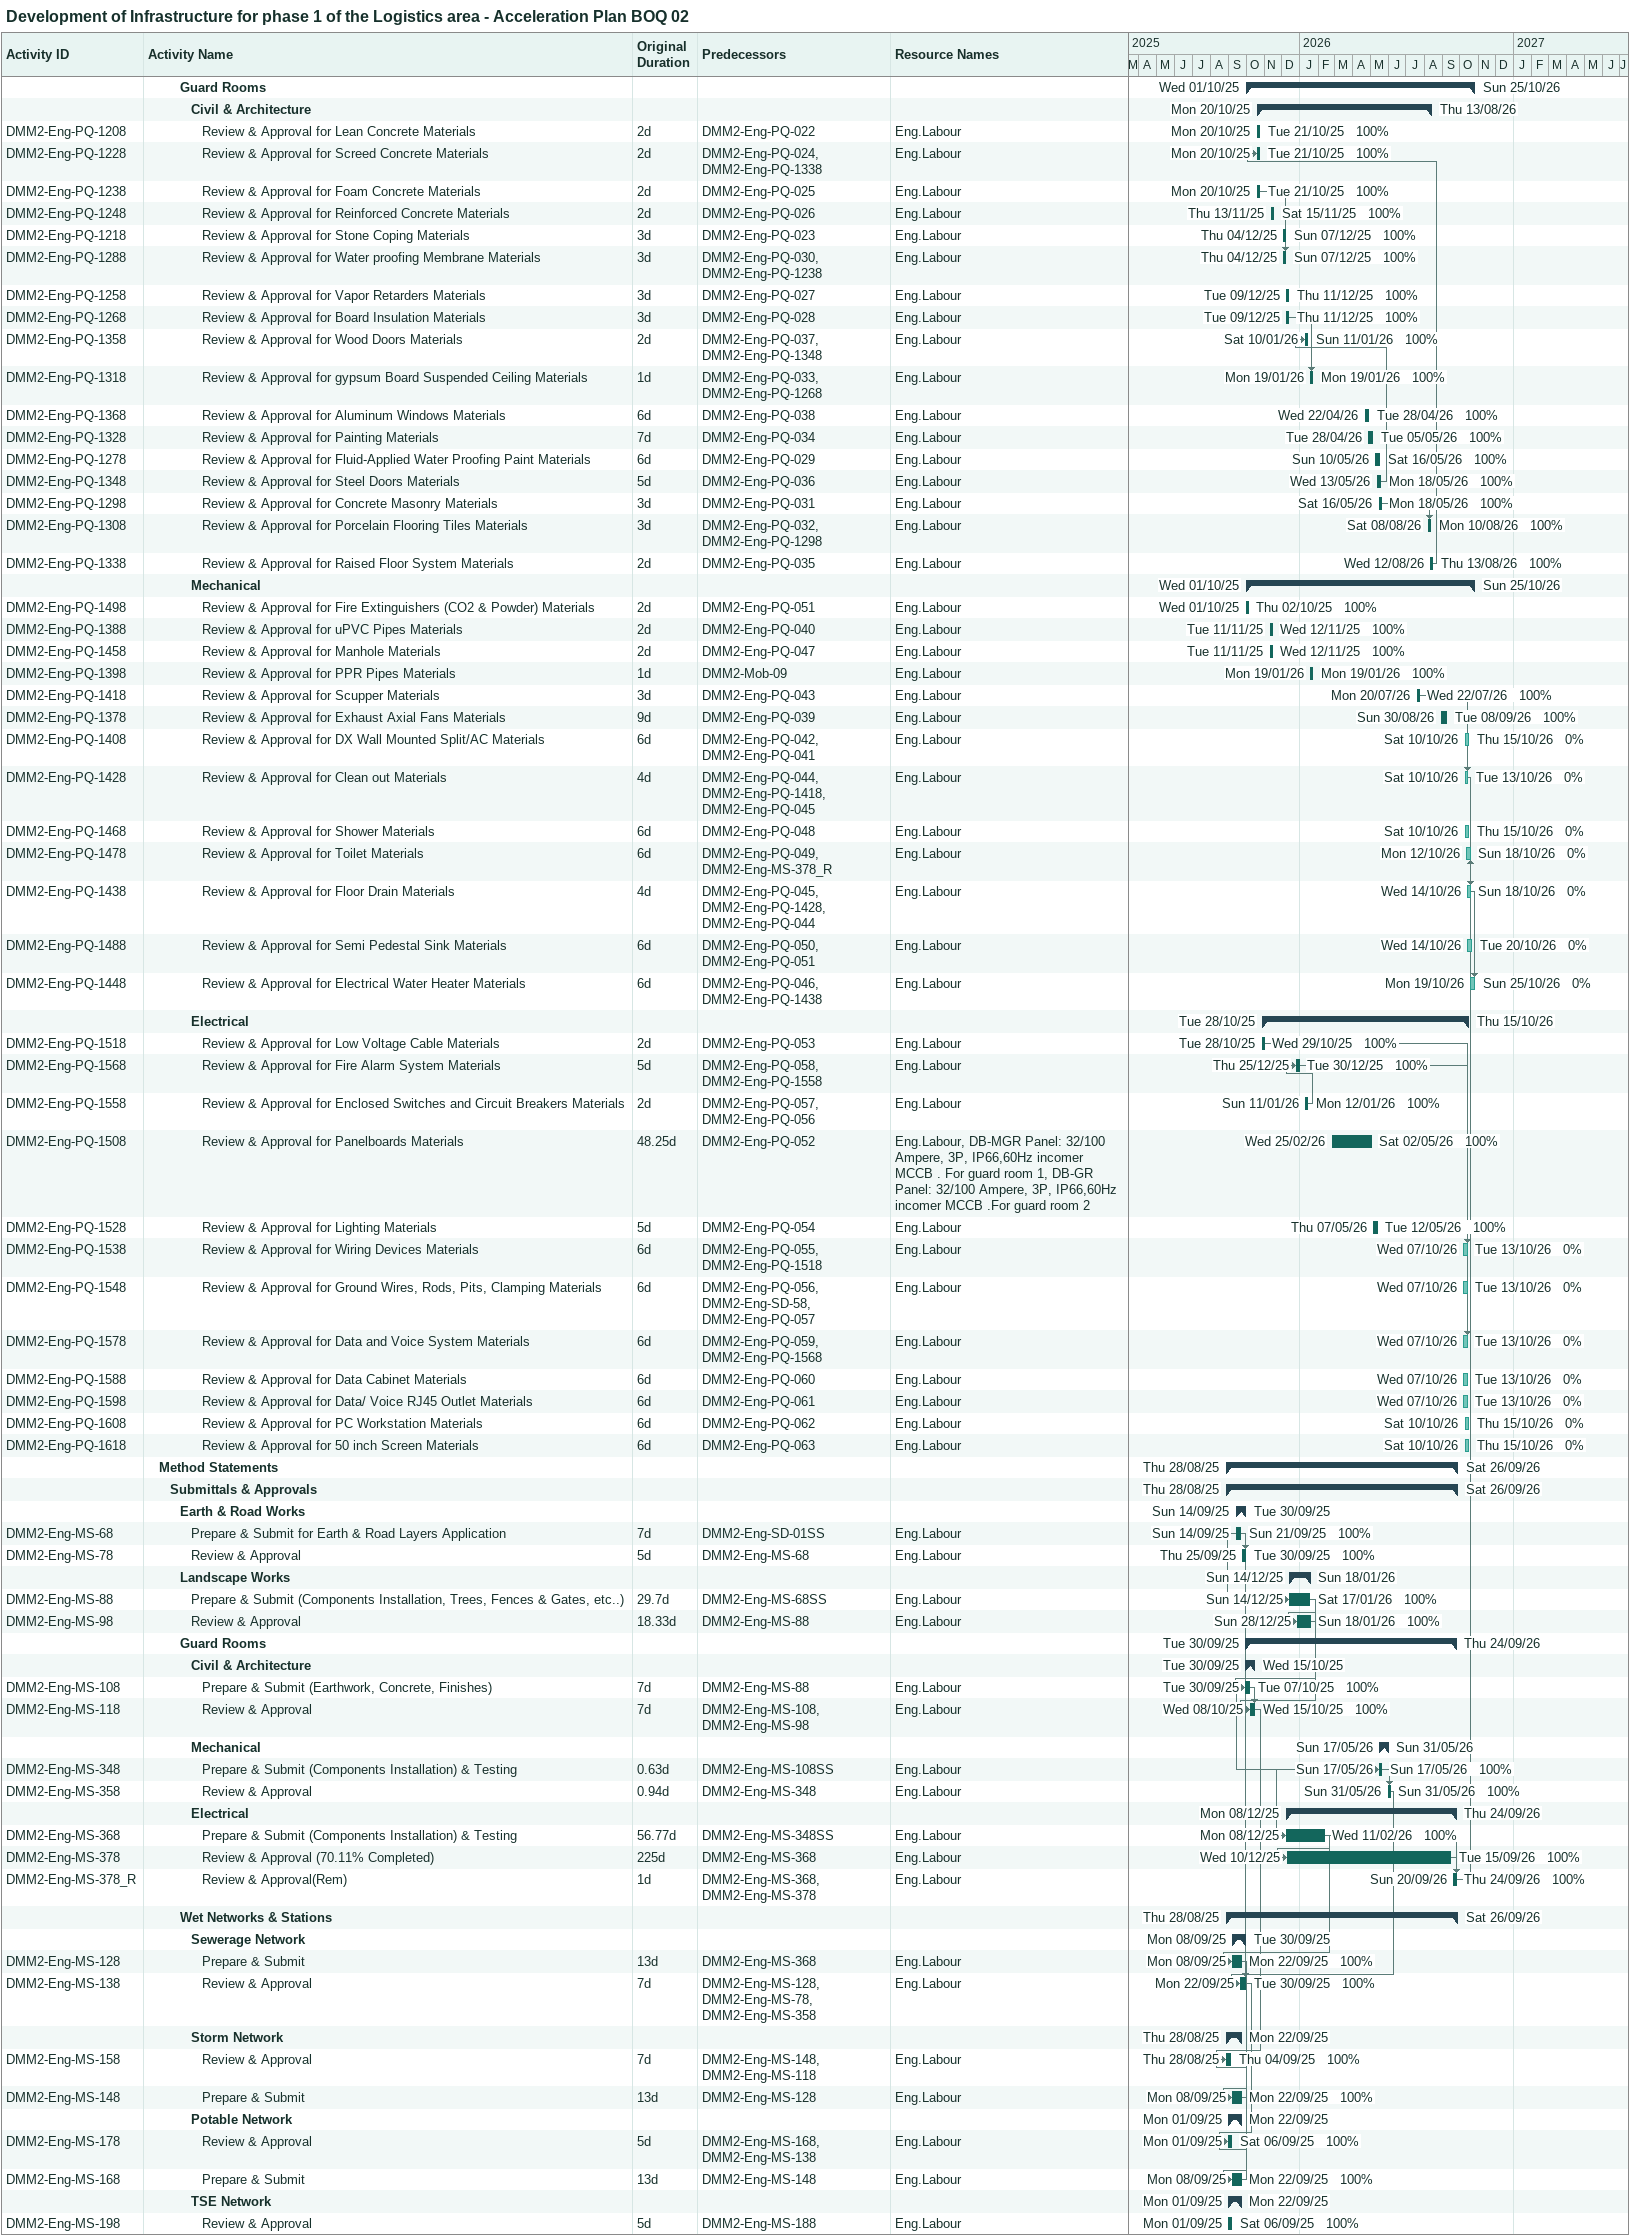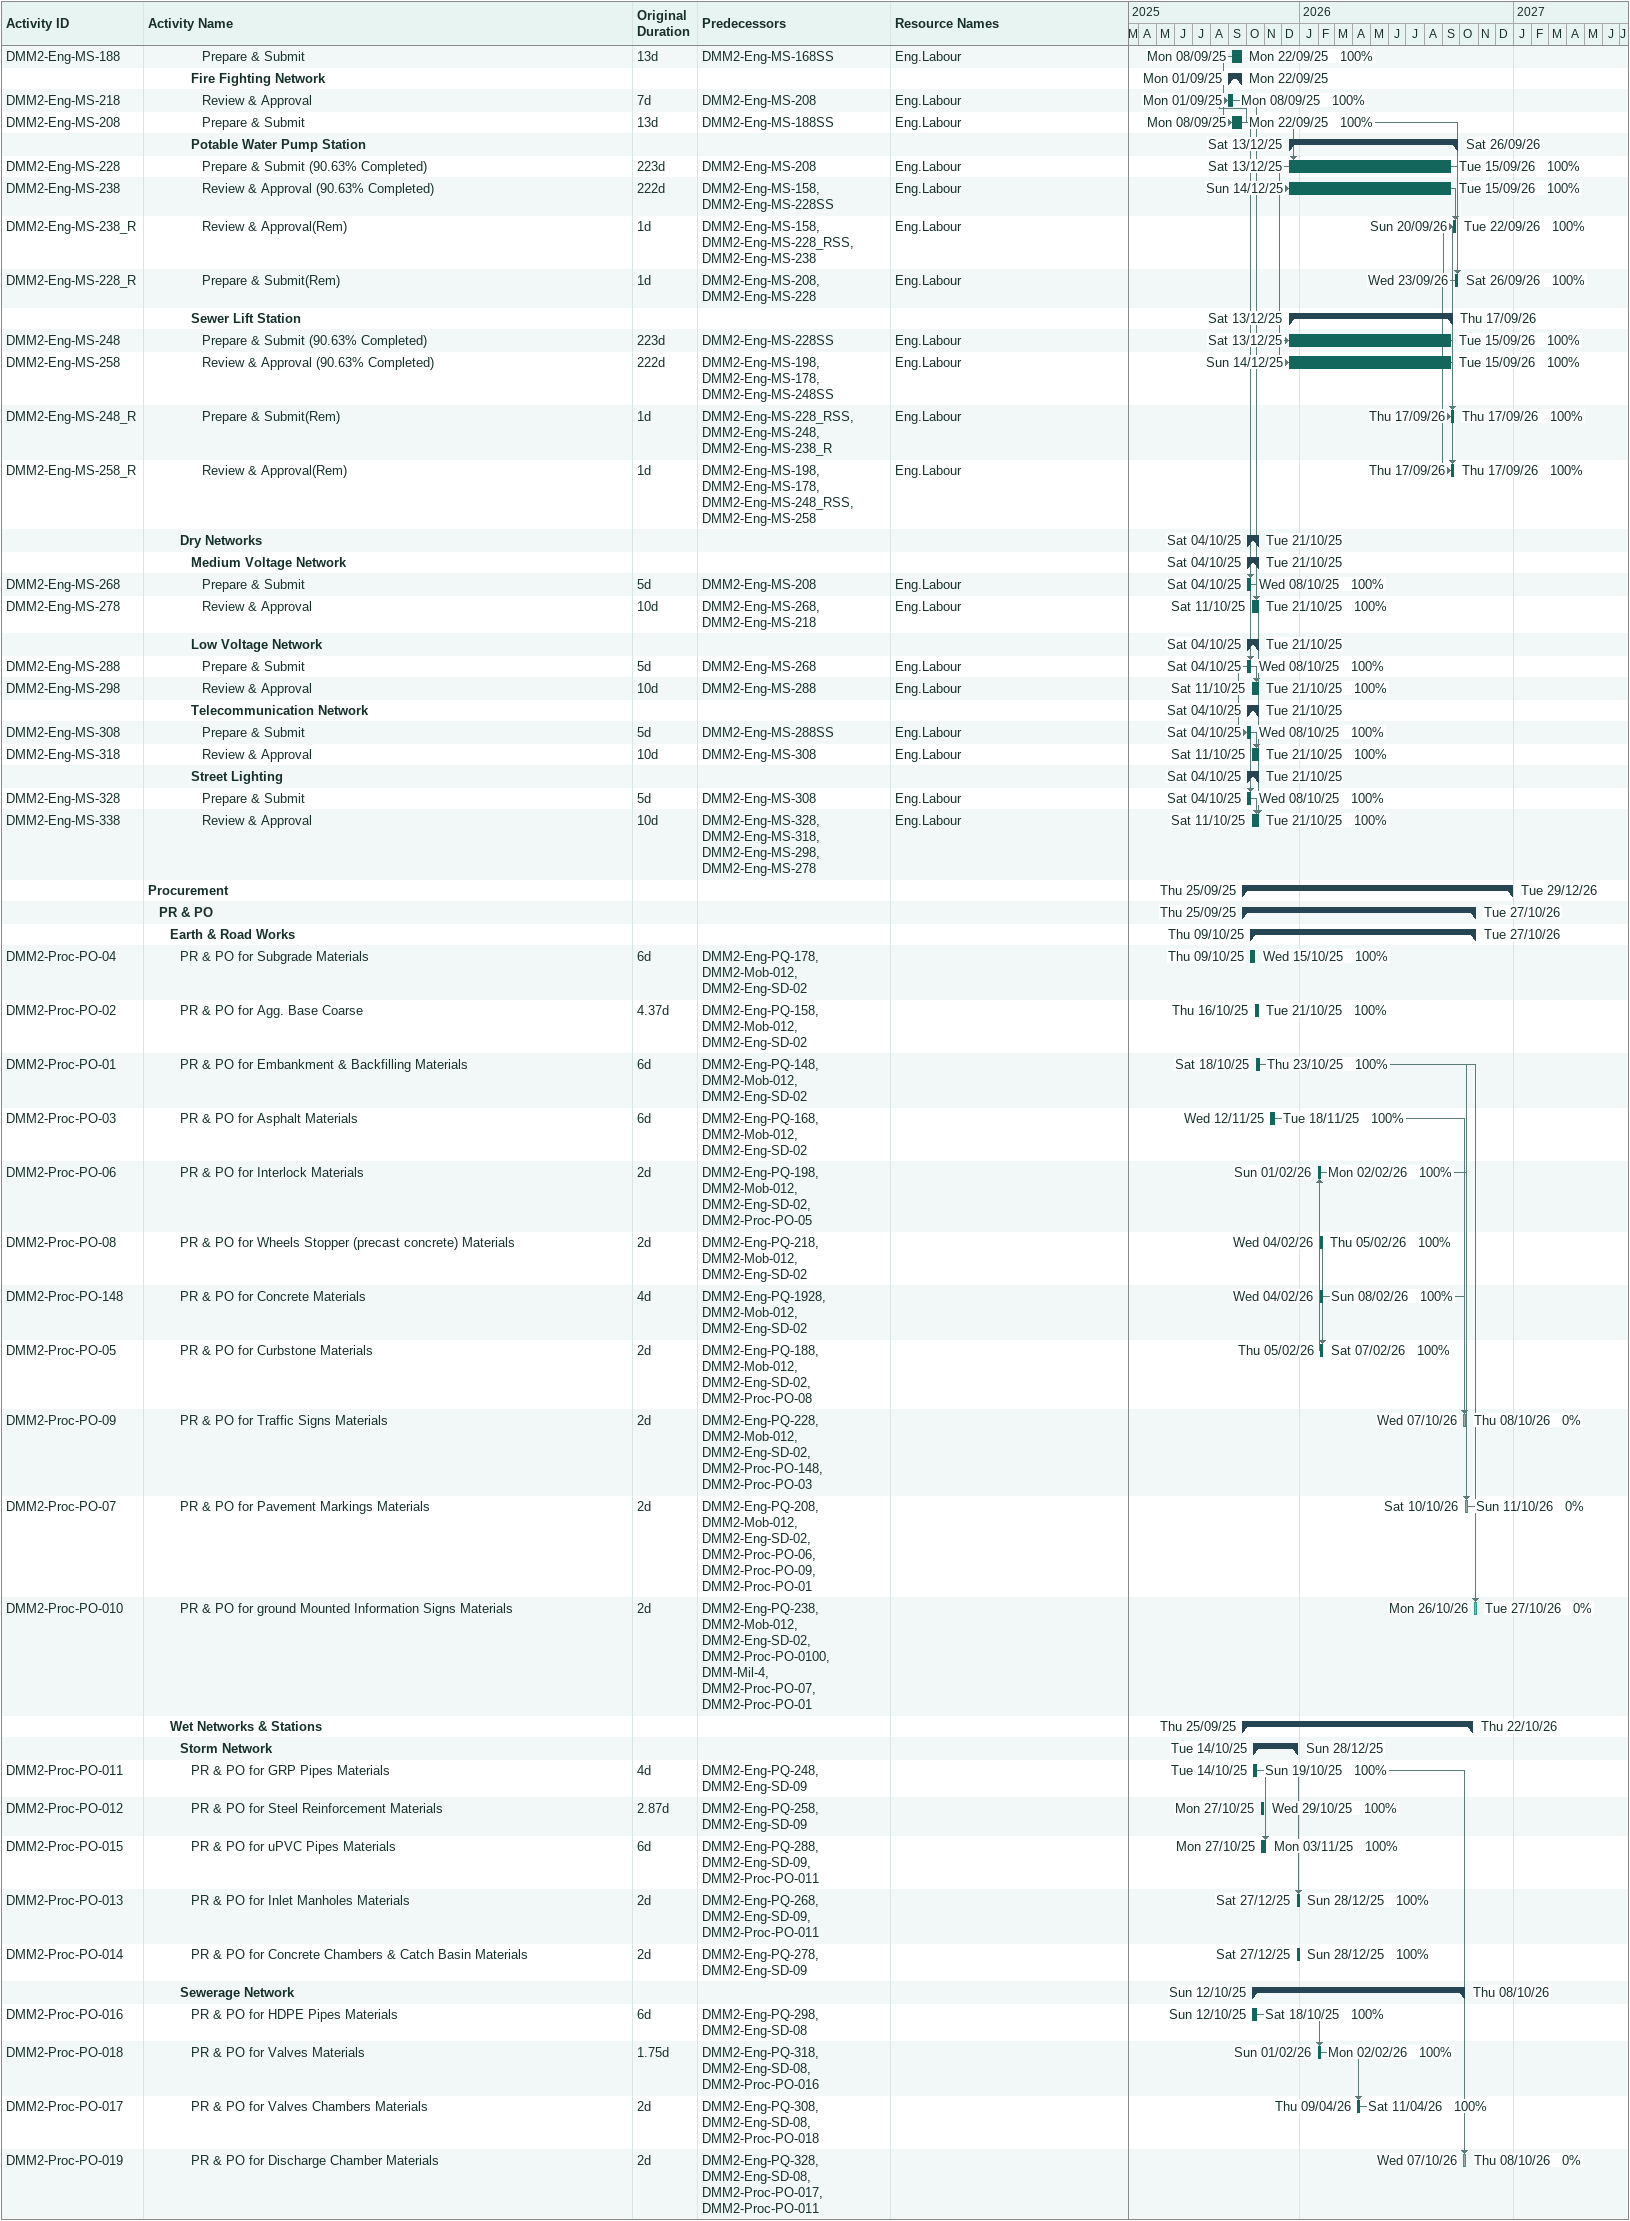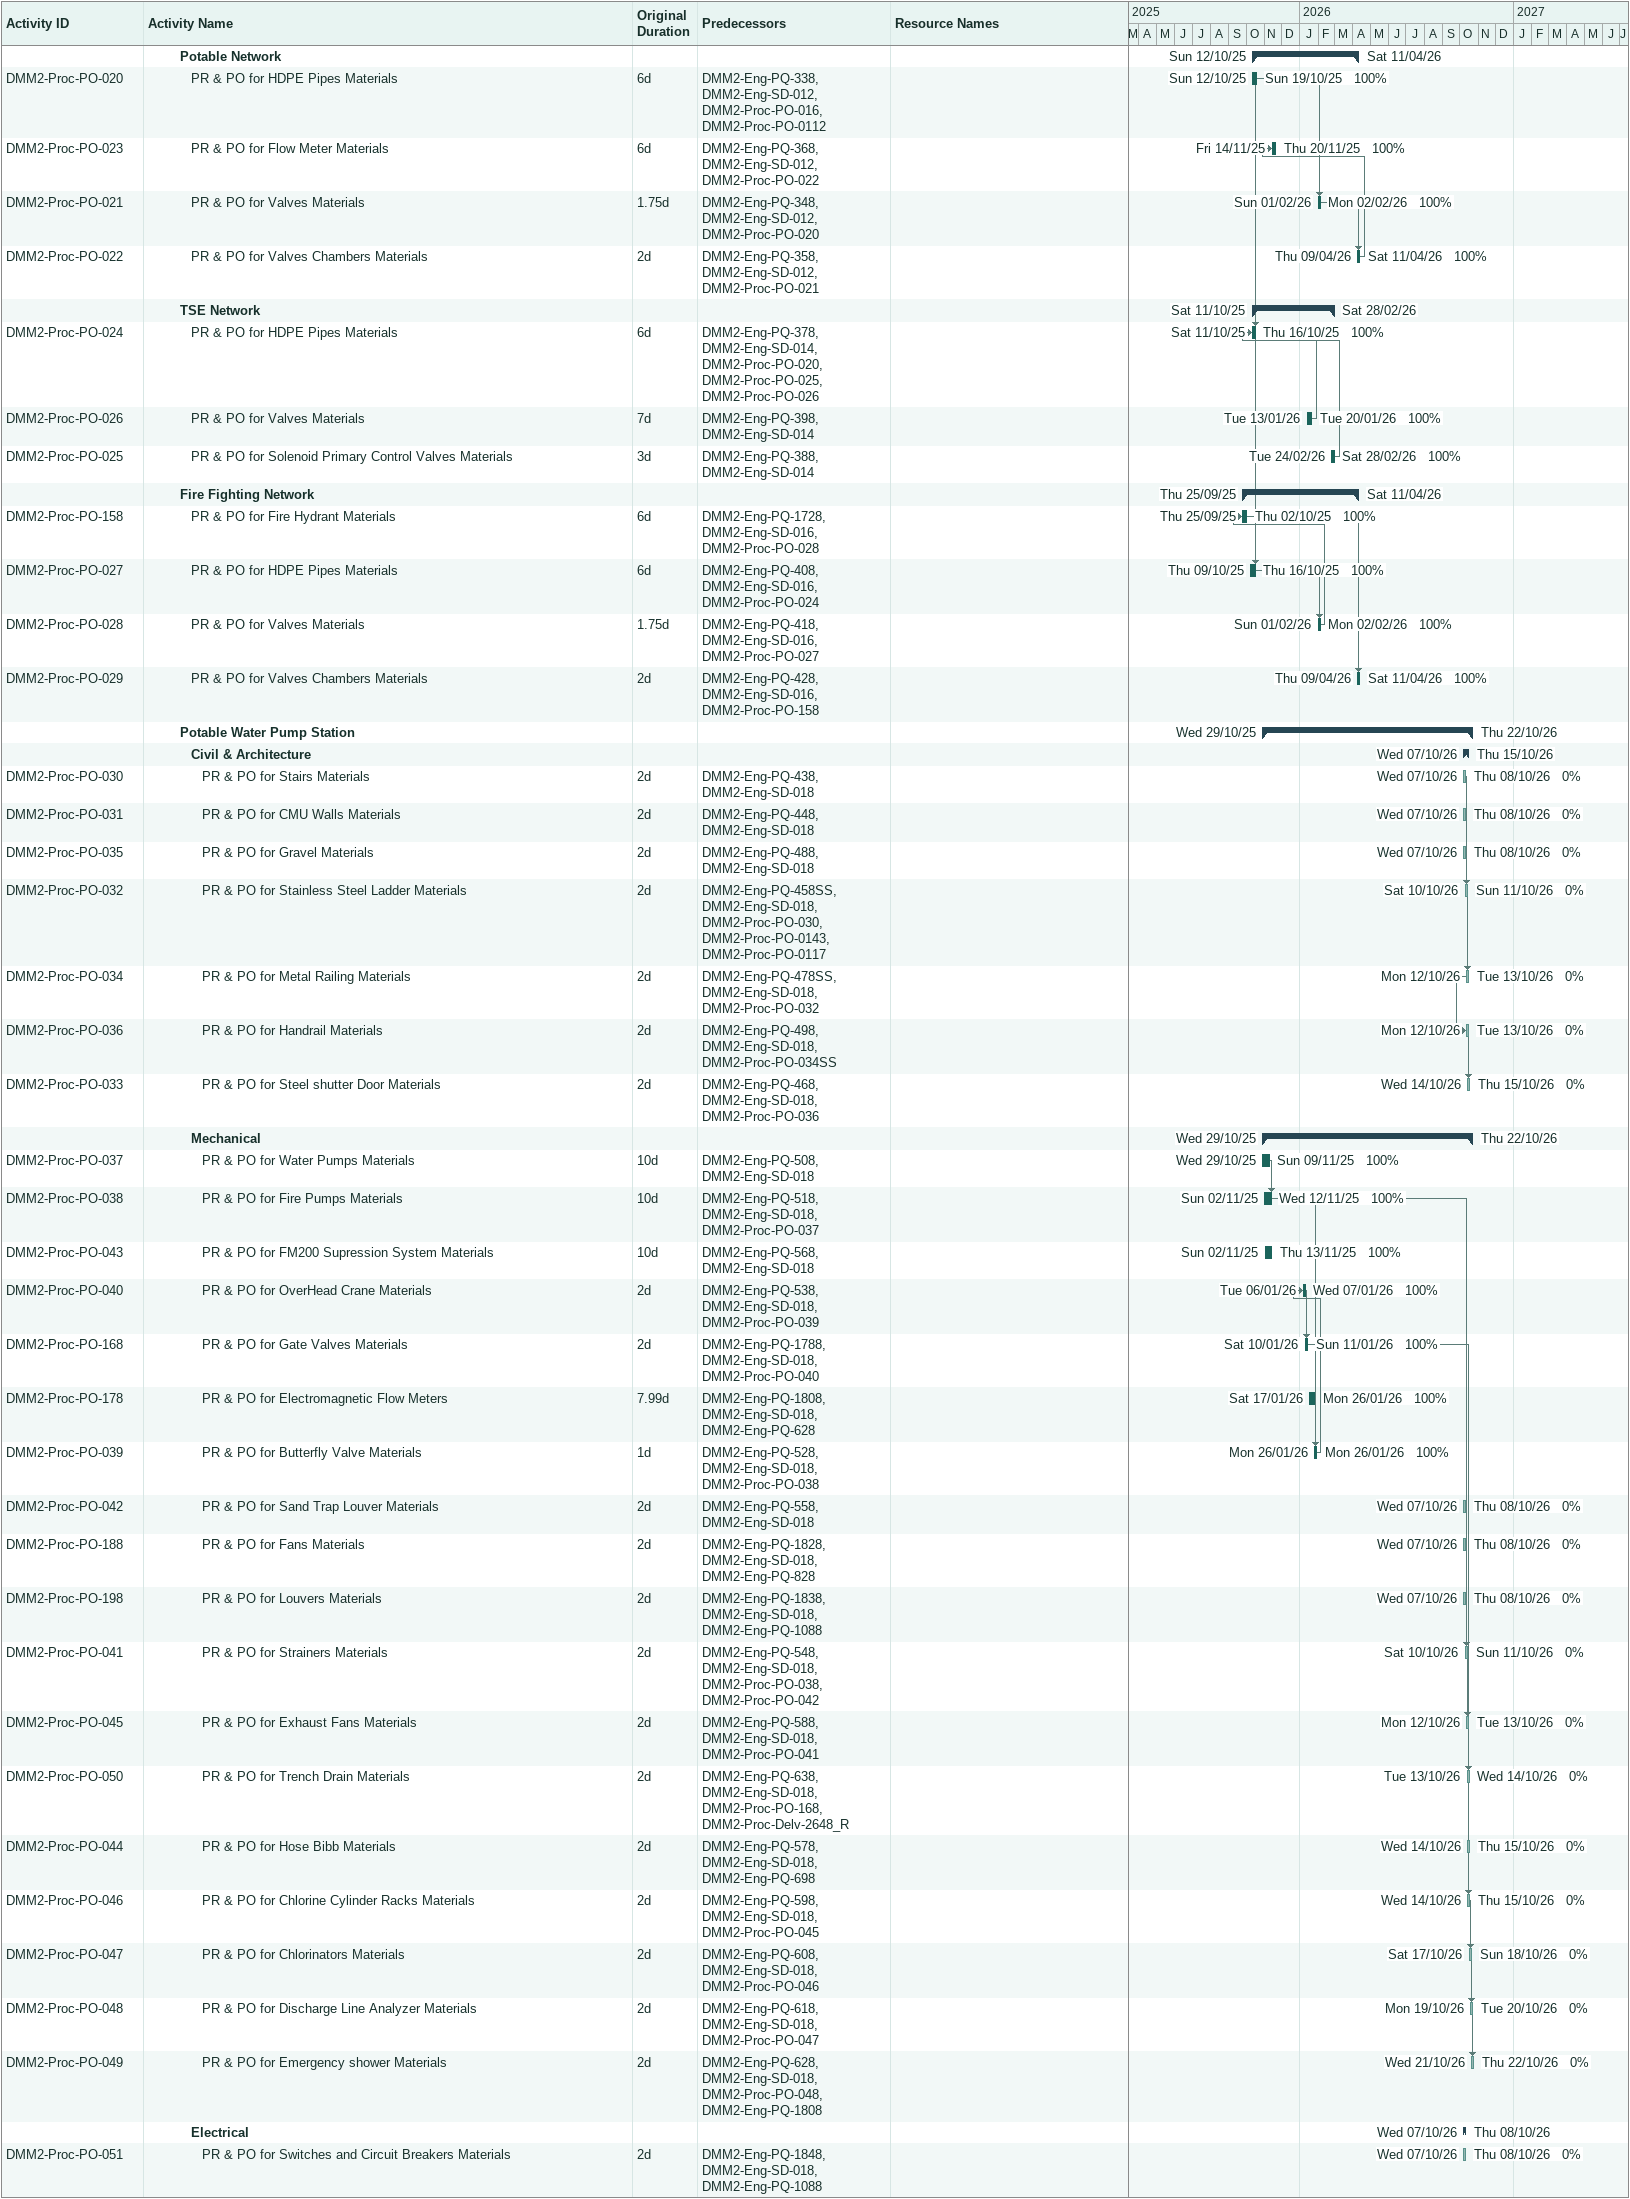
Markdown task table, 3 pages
Development of Infrastructure for phase 1 of the Logistics area - Acceleration Plan BOQ 02

| ID | Level | Task | Original duration | Start | Finish | Predecessors | Resources | % complete |
|---|---|---|---|---|---|---|---|---|
|  | 4 | **Guard Rooms** |  | 2025-10-01 | 2026-10-25 |  |  |  |
|  | 5 | **Civil & Architecture** |  | 2025-10-20 | 2026-08-13 |  |  |  |
| DMM2-Eng-PQ-1208 | 6 | Review & Approval for Lean Concrete Materials | 2d | 2025-10-20 | 2025-10-21 | DMM2-Eng-PQ-022 | Eng.Labour | 100 |
| DMM2-Eng-PQ-1228 | 6 | Review & Approval for Screed Concrete Materials | 2d | 2025-10-20 | 2025-10-21 | DMM2-Eng-PQ-024, DMM2-Eng-PQ-1338 | Eng.Labour | 100 |
| DMM2-Eng-PQ-1238 | 6 | Review & Approval for Foam Concrete Materials | 2d | 2025-10-20 | 2025-10-21 | DMM2-Eng-PQ-025 | Eng.Labour | 100 |
| DMM2-Eng-PQ-1248 | 6 | Review & Approval for Reinforced Concrete Materials | 2d | 2025-11-13 | 2025-11-15 | DMM2-Eng-PQ-026 | Eng.Labour | 100 |
| DMM2-Eng-PQ-1218 | 6 | Review & Approval for Stone Coping Materials | 3d | 2025-12-04 | 2025-12-07 | DMM2-Eng-PQ-023 | Eng.Labour | 100 |
| DMM2-Eng-PQ-1288 | 6 | Review & Approval for Water proofing Membrane Materials | 3d | 2025-12-04 | 2025-12-07 | DMM2-Eng-PQ-030, DMM2-Eng-PQ-1238 | Eng.Labour | 100 |
| DMM2-Eng-PQ-1258 | 6 | Review & Approval for Vapor Retarders Materials | 3d | 2025-12-09 | 2025-12-11 | DMM2-Eng-PQ-027 | Eng.Labour | 100 |
| DMM2-Eng-PQ-1268 | 6 | Review & Approval for Board Insulation Materials | 3d | 2025-12-09 | 2025-12-11 | DMM2-Eng-PQ-028 | Eng.Labour | 100 |
| DMM2-Eng-PQ-1358 | 6 | Review & Approval for Wood Doors Materials | 2d | 2026-01-10 | 2026-01-11 | DMM2-Eng-PQ-037, DMM2-Eng-PQ-1348 | Eng.Labour | 100 |
| DMM2-Eng-PQ-1318 | 6 | Review & Approval for gypsum Board Suspended Ceiling Materials | 1d | 2026-01-19 | 2026-01-19 | DMM2-Eng-PQ-033, DMM2-Eng-PQ-1268 | Eng.Labour | 100 |
| DMM2-Eng-PQ-1368 | 6 | Review & Approval for Aluminum Windows Materials | 6d | 2026-04-22 | 2026-04-28 | DMM2-Eng-PQ-038 | Eng.Labour | 100 |
| DMM2-Eng-PQ-1328 | 6 | Review & Approval for Painting Materials | 7d | 2026-04-28 | 2026-05-05 | DMM2-Eng-PQ-034 | Eng.Labour | 100 |
| DMM2-Eng-PQ-1278 | 6 | Review & Approval for Fluid-Applied Water Proofing Paint Materials | 6d | 2026-05-10 | 2026-05-16 | DMM2-Eng-PQ-029 | Eng.Labour | 100 |
| DMM2-Eng-PQ-1348 | 6 | Review & Approval for Steel Doors Materials | 5d | 2026-05-13 | 2026-05-18 | DMM2-Eng-PQ-036 | Eng.Labour | 100 |
| DMM2-Eng-PQ-1298 | 6 | Review & Approval for Concrete Masonry Materials | 3d | 2026-05-16 | 2026-05-18 | DMM2-Eng-PQ-031 | Eng.Labour | 100 |
| DMM2-Eng-PQ-1308 | 6 | Review & Approval for Porcelain Flooring Tiles Materials | 3d | 2026-08-08 | 2026-08-10 | DMM2-Eng-PQ-032, DMM2-Eng-PQ-1298 | Eng.Labour | 100 |
| DMM2-Eng-PQ-1338 | 6 | Review & Approval for Raised Floor System Materials | 2d | 2026-08-12 | 2026-08-13 | DMM2-Eng-PQ-035 | Eng.Labour | 100 |
|  | 5 | **Mechanical** |  | 2025-10-01 | 2026-10-25 |  |  |  |
| DMM2-Eng-PQ-1498 | 6 | Review & Approval for Fire Extinguishers (CO2 & Powder) Materials | 2d | 2025-10-01 | 2025-10-02 | DMM2-Eng-PQ-051 | Eng.Labour | 100 |
| DMM2-Eng-PQ-1388 | 6 | Review & Approval for uPVC Pipes Materials | 2d | 2025-11-11 | 2025-11-12 | DMM2-Eng-PQ-040 | Eng.Labour | 100 |
| DMM2-Eng-PQ-1458 | 6 | Review & Approval for Manhole Materials | 2d | 2025-11-11 | 2025-11-12 | DMM2-Eng-PQ-047 | Eng.Labour | 100 |
| DMM2-Eng-PQ-1398 | 6 | Review & Approval for PPR Pipes Materials | 1d | 2026-01-19 | 2026-01-19 | DMM2-Mob-09 | Eng.Labour | 100 |
| DMM2-Eng-PQ-1418 | 6 | Review & Approval for Scupper Materials | 3d | 2026-07-20 | 2026-07-22 | DMM2-Eng-PQ-043 | Eng.Labour | 100 |
| DMM2-Eng-PQ-1378 | 6 | Review & Approval for Exhaust Axial Fans Materials | 9d | 2026-08-30 | 2026-09-08 | DMM2-Eng-PQ-039 | Eng.Labour | 100 |
| DMM2-Eng-PQ-1408 | 6 | Review & Approval for DX Wall Mounted Split/AC Materials | 6d | 2026-10-10 | 2026-10-15 | DMM2-Eng-PQ-042, DMM2-Eng-PQ-041 | Eng.Labour | 0 |
| DMM2-Eng-PQ-1428 | 6 | Review & Approval for Clean out Materials | 4d | 2026-10-10 | 2026-10-13 | DMM2-Eng-PQ-044, DMM2-Eng-PQ-1418, DMM2-Eng-PQ-045 | Eng.Labour | 0 |
| DMM2-Eng-PQ-1468 | 6 | Review & Approval for Shower Materials | 6d | 2026-10-10 | 2026-10-15 | DMM2-Eng-PQ-048 | Eng.Labour | 0 |
| DMM2-Eng-PQ-1478 | 6 | Review & Approval for Toilet Materials | 6d | 2026-10-12 | 2026-10-18 | DMM2-Eng-PQ-049, DMM2-Eng-MS-378_R | Eng.Labour | 0 |
| DMM2-Eng-PQ-1438 | 6 | Review & Approval for Floor Drain Materials | 4d | 2026-10-14 | 2026-10-18 | DMM2-Eng-PQ-045, DMM2-Eng-PQ-1428, DMM2-Eng-PQ-044 | Eng.Labour | 0 |
| DMM2-Eng-PQ-1488 | 6 | Review & Approval for Semi Pedestal Sink Materials | 6d | 2026-10-14 | 2026-10-20 | DMM2-Eng-PQ-050, DMM2-Eng-PQ-051 | Eng.Labour | 0 |
| DMM2-Eng-PQ-1448 | 6 | Review & Approval for Electrical Water Heater Materials | 6d | 2026-10-19 | 2026-10-25 | DMM2-Eng-PQ-046, DMM2-Eng-PQ-1438 | Eng.Labour | 0 |
|  | 5 | **Electrical** |  | 2025-10-28 | 2026-10-15 |  |  |  |
| DMM2-Eng-PQ-1518 | 6 | Review & Approval for Low Voltage Cable Materials | 2d | 2025-10-28 | 2025-10-29 | DMM2-Eng-PQ-053 | Eng.Labour | 100 |
| DMM2-Eng-PQ-1568 | 6 | Review & Approval for Fire Alarm System Materials | 5d | 2025-12-25 | 2025-12-30 | DMM2-Eng-PQ-058, DMM2-Eng-PQ-1558 | Eng.Labour | 100 |
| DMM2-Eng-PQ-1558 | 6 | Review & Approval for Enclosed Switches and Circuit Breakers Materials | 2d | 2026-01-11 | 2026-01-12 | DMM2-Eng-PQ-057, DMM2-Eng-PQ-056 | Eng.Labour | 100 |
| DMM2-Eng-PQ-1508 | 6 | Review & Approval for Panelboards Materials | 48.25d | 2026-02-25 | 2026-05-02 | DMM2-Eng-PQ-052 | Eng.Labour, DB-MGR Panel: 32/100 Ampere, 3P, IP66,60Hz incomer MCCB . For guard room 1, DB-GR Panel: 32/100 Ampere, 3P, IP66,60Hz incomer MCCB .For guard room 2 | 100 |
| DMM2-Eng-PQ-1528 | 6 | Review & Approval for Lighting Materials | 5d | 2026-05-07 | 2026-05-12 | DMM2-Eng-PQ-054 | Eng.Labour | 100 |
| DMM2-Eng-PQ-1538 | 6 | Review & Approval for Wiring Devices Materials | 6d | 2026-10-07 | 2026-10-13 | DMM2-Eng-PQ-055, DMM2-Eng-PQ-1518 | Eng.Labour | 0 |
| DMM2-Eng-PQ-1548 | 6 | Review & Approval for Ground Wires, Rods, Pits, Clamping Materials | 6d | 2026-10-07 | 2026-10-13 | DMM2-Eng-PQ-056, DMM2-Eng-SD-58, DMM2-Eng-PQ-057 | Eng.Labour | 0 |
| DMM2-Eng-PQ-1578 | 6 | Review & Approval for Data and Voice System Materials | 6d | 2026-10-07 | 2026-10-13 | DMM2-Eng-PQ-059, DMM2-Eng-PQ-1568 | Eng.Labour | 0 |
| DMM2-Eng-PQ-1588 | 6 | Review & Approval for Data Cabinet Materials | 6d | 2026-10-07 | 2026-10-13 | DMM2-Eng-PQ-060 | Eng.Labour | 0 |
| DMM2-Eng-PQ-1598 | 6 | Review & Approval for Data/ Voice RJ45 Outlet Materials | 6d | 2026-10-07 | 2026-10-13 | DMM2-Eng-PQ-061 | Eng.Labour | 0 |
| DMM2-Eng-PQ-1608 | 6 | Review & Approval for PC Workstation Materials | 6d | 2026-10-10 | 2026-10-15 | DMM2-Eng-PQ-062 | Eng.Labour | 0 |
| DMM2-Eng-PQ-1618 | 6 | Review & Approval for 50 inch Screen Materials | 6d | 2026-10-10 | 2026-10-15 | DMM2-Eng-PQ-063 | Eng.Labour | 0 |
|  | 2 | **Method Statements** |  | 2025-08-28 | 2026-09-26 |  |  |  |
|  | 3 | **Submittals & Approvals** |  | 2025-08-28 | 2026-09-26 |  |  |  |
|  | 4 | **Earth & Road Works** |  | 2025-09-14 | 2025-09-30 |  |  |  |
| DMM2-Eng-MS-68 | 5 | Prepare & Submit for Earth & Road Layers Application | 7d | 2025-09-14 | 2025-09-21 | DMM2-Eng-SD-01SS | Eng.Labour | 100 |
| DMM2-Eng-MS-78 | 5 | Review & Approval | 5d | 2025-09-25 | 2025-09-30 | DMM2-Eng-MS-68 | Eng.Labour | 100 |
|  | 4 | **Landscape Works** |  | 2025-12-14 | 2026-01-18 |  |  |  |
| DMM2-Eng-MS-88 | 5 | Prepare & Submit (Components Installation, Trees, Fences & Gates, etc..) | 29.7d | 2025-12-14 | 2026-01-17 | DMM2-Eng-MS-68SS | Eng.Labour | 100 |
| DMM2-Eng-MS-98 | 5 | Review & Approval | 18.33d | 2025-12-28 | 2026-01-18 | DMM2-Eng-MS-88 | Eng.Labour | 100 |
|  | 4 | **Guard Rooms** |  | 2025-09-30 | 2026-09-24 |  |  |  |
|  | 5 | **Civil & Architecture** |  | 2025-09-30 | 2025-10-15 |  |  |  |
| DMM2-Eng-MS-108 | 6 | Prepare & Submit (Earthwork, Concrete, Finishes) | 7d | 2025-09-30 | 2025-10-07 | DMM2-Eng-MS-88 | Eng.Labour | 100 |
| DMM2-Eng-MS-118 | 6 | Review & Approval | 7d | 2025-10-08 | 2025-10-15 | DMM2-Eng-MS-108, DMM2-Eng-MS-98 | Eng.Labour | 100 |
|  | 5 | **Mechanical** |  | 2026-05-17 | 2026-05-31 |  |  |  |
| DMM2-Eng-MS-348 | 6 | Prepare & Submit (Components Installation) & Testing | 0.63d | 2026-05-17 | 2026-05-17 | DMM2-Eng-MS-108SS | Eng.Labour | 100 |
| DMM2-Eng-MS-358 | 6 | Review & Approval | 0.94d | 2026-05-31 | 2026-05-31 | DMM2-Eng-MS-348 | Eng.Labour | 100 |
|  | 5 | **Electrical** |  | 2025-12-08 | 2026-09-24 |  |  |  |
| DMM2-Eng-MS-368 | 6 | Prepare & Submit (Components Installation) & Testing | 56.77d | 2025-12-08 | 2026-02-11 | DMM2-Eng-MS-348SS | Eng.Labour | 100 |
| DMM2-Eng-MS-378 | 6 | Review & Approval (70.11% Completed) | 225d | 2025-12-10 | 2026-09-15 | DMM2-Eng-MS-368 | Eng.Labour | 100 |
| DMM2-Eng-MS-378_R | 6 | Review & Approval(Rem) | 1d | 2026-09-20 | 2026-09-24 | DMM2-Eng-MS-368, DMM2-Eng-MS-378 | Eng.Labour | 100 |
|  | 4 | **Wet Networks & Stations** |  | 2025-08-28 | 2026-09-26 |  |  |  |
|  | 5 | **Sewerage Network** |  | 2025-09-08 | 2025-09-30 |  |  |  |
| DMM2-Eng-MS-128 | 6 | Prepare & Submit | 13d | 2025-09-08 | 2025-09-22 | DMM2-Eng-MS-368 | Eng.Labour | 100 |
| DMM2-Eng-MS-138 | 6 | Review & Approval | 7d | 2025-09-22 | 2025-09-30 | DMM2-Eng-MS-128, DMM2-Eng-MS-78, DMM2-Eng-MS-358 | Eng.Labour | 100 |
|  | 5 | **Storm Network** |  | 2025-08-28 | 2025-09-22 |  |  |  |
| DMM2-Eng-MS-158 | 6 | Review & Approval | 7d | 2025-08-28 | 2025-09-04 | DMM2-Eng-MS-148, DMM2-Eng-MS-118 | Eng.Labour | 100 |
| DMM2-Eng-MS-148 | 6 | Prepare & Submit | 13d | 2025-09-08 | 2025-09-22 | DMM2-Eng-MS-128 | Eng.Labour | 100 |
|  | 5 | **Potable Network** |  | 2025-09-01 | 2025-09-22 |  |  |  |
| DMM2-Eng-MS-178 | 6 | Review & Approval | 5d | 2025-09-01 | 2025-09-06 | DMM2-Eng-MS-168, DMM2-Eng-MS-138 | Eng.Labour | 100 |
| DMM2-Eng-MS-168 | 6 | Prepare & Submit | 13d | 2025-09-08 | 2025-09-22 | DMM2-Eng-MS-148 | Eng.Labour | 100 |
|  | 5 | **TSE Network** |  | 2025-09-01 | 2025-09-22 |  |  |  |
| DMM2-Eng-MS-198 | 6 | Review & Approval | 5d | 2025-09-01 | 2025-09-06 | DMM2-Eng-MS-188 | Eng.Labour | 100 |
| DMM2-Eng-MS-188 | 6 | Prepare & Submit | 13d | 2025-09-08 | 2025-09-22 | DMM2-Eng-MS-168SS | Eng.Labour | 100 |
|  | 5 | **Fire Fighting Network** |  | 2025-09-01 | 2025-09-22 |  |  |  |
| DMM2-Eng-MS-218 | 6 | Review & Approval | 7d | 2025-09-01 | 2025-09-08 | DMM2-Eng-MS-208 | Eng.Labour | 100 |
| DMM2-Eng-MS-208 | 6 | Prepare & Submit | 13d | 2025-09-08 | 2025-09-22 | DMM2-Eng-MS-188SS | Eng.Labour | 100 |
|  | 5 | **Potable Water Pump Station** |  | 2025-12-13 | 2026-09-26 |  |  |  |
| DMM2-Eng-MS-228 | 6 | Prepare & Submit (90.63% Completed) | 223d | 2025-12-13 | 2026-09-15 | DMM2-Eng-MS-208 | Eng.Labour | 100 |
| DMM2-Eng-MS-238 | 6 | Review & Approval (90.63% Completed) | 222d | 2025-12-14 | 2026-09-15 | DMM2-Eng-MS-158, DMM2-Eng-MS-228SS | Eng.Labour | 100 |
| DMM2-Eng-MS-238_R | 6 | Review & Approval(Rem) | 1d | 2026-09-20 | 2026-09-22 | DMM2-Eng-MS-158, DMM2-Eng-MS-228_RSS, DMM2-Eng-MS-238 | Eng.Labour | 100 |
| DMM2-Eng-MS-228_R | 6 | Prepare & Submit(Rem) | 1d | 2026-09-23 | 2026-09-26 | DMM2-Eng-MS-208, DMM2-Eng-MS-228 | Eng.Labour | 100 |
|  | 5 | **Sewer Lift Station** |  | 2025-12-13 | 2026-09-17 |  |  |  |
| DMM2-Eng-MS-248 | 6 | Prepare & Submit (90.63% Completed) | 223d | 2025-12-13 | 2026-09-15 | DMM2-Eng-MS-228SS | Eng.Labour | 100 |
| DMM2-Eng-MS-258 | 6 | Review & Approval (90.63% Completed) | 222d | 2025-12-14 | 2026-09-15 | DMM2-Eng-MS-198, DMM2-Eng-MS-178, DMM2-Eng-MS-248SS | Eng.Labour | 100 |
| DMM2-Eng-MS-248_R | 6 | Prepare & Submit(Rem) | 1d | 2026-09-17 | 2026-09-17 | DMM2-Eng-MS-228_RSS, DMM2-Eng-MS-248, DMM2-Eng-MS-238_R | Eng.Labour | 100 |
| DMM2-Eng-MS-258_R | 6 | Review & Approval(Rem) | 1d | 2026-09-17 | 2026-09-17 | DMM2-Eng-MS-198, DMM2-Eng-MS-178, DMM2-Eng-MS-248_RSS, DMM2-Eng-MS-258 | Eng.Labour | 100 |
|  | 4 | **Dry Networks** |  | 2025-10-04 | 2025-10-21 |  |  |  |
|  | 5 | **Medium Voltage Network** |  | 2025-10-04 | 2025-10-21 |  |  |  |
| DMM2-Eng-MS-268 | 6 | Prepare & Submit | 5d | 2025-10-04 | 2025-10-08 | DMM2-Eng-MS-208 | Eng.Labour | 100 |
| DMM2-Eng-MS-278 | 6 | Review & Approval | 10d | 2025-10-11 | 2025-10-21 | DMM2-Eng-MS-268, DMM2-Eng-MS-218 | Eng.Labour | 100 |
|  | 5 | **Low Voltage Network** |  | 2025-10-04 | 2025-10-21 |  |  |  |
| DMM2-Eng-MS-288 | 6 | Prepare & Submit | 5d | 2025-10-04 | 2025-10-08 | DMM2-Eng-MS-268 | Eng.Labour | 100 |
| DMM2-Eng-MS-298 | 6 | Review & Approval | 10d | 2025-10-11 | 2025-10-21 | DMM2-Eng-MS-288 | Eng.Labour | 100 |
|  | 5 | **Telecommunication Network** |  | 2025-10-04 | 2025-10-21 |  |  |  |
| DMM2-Eng-MS-308 | 6 | Prepare & Submit | 5d | 2025-10-04 | 2025-10-08 | DMM2-Eng-MS-288SS | Eng.Labour | 100 |
| DMM2-Eng-MS-318 | 6 | Review & Approval | 10d | 2025-10-11 | 2025-10-21 | DMM2-Eng-MS-308 | Eng.Labour | 100 |
|  | 5 | **Street Lighting** |  | 2025-10-04 | 2025-10-21 |  |  |  |
| DMM2-Eng-MS-328 | 6 | Prepare & Submit | 5d | 2025-10-04 | 2025-10-08 | DMM2-Eng-MS-308 | Eng.Labour | 100 |
| DMM2-Eng-MS-338 | 6 | Review & Approval | 10d | 2025-10-11 | 2025-10-21 | DMM2-Eng-MS-328, DMM2-Eng-MS-318, DMM2-Eng-MS-298, DMM2-Eng-MS-278 | Eng.Labour | 100 |
|  | 1 | **Procurement** |  | 2025-09-25 | 2026-12-29 |  |  |  |
|  | 2 | **PR & PO** |  | 2025-09-25 | 2026-10-27 |  |  |  |
|  | 3 | **Earth & Road Works** |  | 2025-10-09 | 2026-10-27 |  |  |  |
| DMM2-Proc-PO-04 | 4 | PR & PO for Subgrade Materials | 6d | 2025-10-09 | 2025-10-15 | DMM2-Eng-PQ-178, DMM2-Mob-012, DMM2-Eng-SD-02 |  | 100 |
| DMM2-Proc-PO-02 | 4 | PR & PO for Agg. Base Coarse | 4.37d | 2025-10-16 | 2025-10-21 | DMM2-Eng-PQ-158, DMM2-Mob-012, DMM2-Eng-SD-02 |  | 100 |
| DMM2-Proc-PO-01 | 4 | PR & PO for Embankment & Backfilling Materials | 6d | 2025-10-18 | 2025-10-23 | DMM2-Eng-PQ-148, DMM2-Mob-012, DMM2-Eng-SD-02 |  | 100 |
| DMM2-Proc-PO-03 | 4 | PR & PO for Asphalt Materials | 6d | 2025-11-12 | 2025-11-18 | DMM2-Eng-PQ-168, DMM2-Mob-012, DMM2-Eng-SD-02 |  | 100 |
| DMM2-Proc-PO-06 | 4 | PR & PO for Interlock Materials | 2d | 2026-02-01 | 2026-02-02 | DMM2-Eng-PQ-198, DMM2-Mob-012, DMM2-Eng-SD-02, DMM2-Proc-PO-05 |  | 100 |
| DMM2-Proc-PO-08 | 4 | PR & PO for Wheels Stopper (precast concrete) Materials | 2d | 2026-02-04 | 2026-02-05 | DMM2-Eng-PQ-218, DMM2-Mob-012, DMM2-Eng-SD-02 |  | 100 |
| DMM2-Proc-PO-148 | 4 | PR & PO for Concrete Materials | 4d | 2026-02-04 | 2026-02-08 | DMM2-Eng-PQ-1928, DMM2-Mob-012, DMM2-Eng-SD-02 |  | 100 |
| DMM2-Proc-PO-05 | 4 | PR & PO for Curbstone Materials | 2d | 2026-02-05 | 2026-02-07 | DMM2-Eng-PQ-188, DMM2-Mob-012, DMM2-Eng-SD-02, DMM2-Proc-PO-08 |  | 100 |
| DMM2-Proc-PO-09 | 4 | PR & PO for Traffic Signs Materials | 2d | 2026-10-07 | 2026-10-08 | DMM2-Eng-PQ-228, DMM2-Mob-012, DMM2-Eng-SD-02, DMM2-Proc-PO-148, DMM2-Proc-PO-03 |  | 0 |
| DMM2-Proc-PO-07 | 4 | PR & PO for Pavement Markings Materials | 2d | 2026-10-10 | 2026-10-11 | DMM2-Eng-PQ-208, DMM2-Mob-012, DMM2-Eng-SD-02, DMM2-Proc-PO-06, DMM2-Proc-PO-09, DMM2-Proc-PO-01 |  | 0 |
| DMM2-Proc-PO-010 | 4 | PR & PO for ground Mounted Information Signs Materials | 2d | 2026-10-26 | 2026-10-27 | DMM2-Eng-PQ-238, DMM2-Mob-012, DMM2-Eng-SD-02, DMM2-Proc-PO-0100, DMM-Mil-4, DMM2-Proc-PO-07, DMM2-Proc-PO-01 |  | 0 |
|  | 3 | **Wet Networks & Stations** |  | 2025-09-25 | 2026-10-22 |  |  |  |
|  | 4 | **Storm Network** |  | 2025-10-14 | 2025-12-28 |  |  |  |
| DMM2-Proc-PO-011 | 5 | PR & PO for GRP Pipes Materials | 4d | 2025-10-14 | 2025-10-19 | DMM2-Eng-PQ-248, DMM2-Eng-SD-09 |  | 100 |
| DMM2-Proc-PO-012 | 5 | PR & PO for Steel Reinforcement Materials | 2.87d | 2025-10-27 | 2025-10-29 | DMM2-Eng-PQ-258, DMM2-Eng-SD-09 |  | 100 |
| DMM2-Proc-PO-015 | 5 | PR & PO for uPVC Pipes Materials | 6d | 2025-10-27 | 2025-11-03 | DMM2-Eng-PQ-288, DMM2-Eng-SD-09, DMM2-Proc-PO-011 |  | 100 |
| DMM2-Proc-PO-013 | 5 | PR & PO for Inlet Manholes Materials | 2d | 2025-12-27 | 2025-12-28 | DMM2-Eng-PQ-268, DMM2-Eng-SD-09, DMM2-Proc-PO-011 |  | 100 |
| DMM2-Proc-PO-014 | 5 | PR & PO for Concrete Chambers & Catch Basin Materials | 2d | 2025-12-27 | 2025-12-28 | DMM2-Eng-PQ-278, DMM2-Eng-SD-09 |  | 100 |
|  | 4 | **Sewerage Network** |  | 2025-10-12 | 2026-10-08 |  |  |  |
| DMM2-Proc-PO-016 | 5 | PR & PO for HDPE Pipes Materials | 6d | 2025-10-12 | 2025-10-18 | DMM2-Eng-PQ-298, DMM2-Eng-SD-08 |  | 100 |
| DMM2-Proc-PO-018 | 5 | PR & PO for Valves Materials | 1.75d | 2026-02-01 | 2026-02-02 | DMM2-Eng-PQ-318, DMM2-Eng-SD-08, DMM2-Proc-PO-016 |  | 100 |
| DMM2-Proc-PO-017 | 5 | PR & PO for Valves Chambers Materials | 2d | 2026-04-09 | 2026-04-11 | DMM2-Eng-PQ-308, DMM2-Eng-SD-08, DMM2-Proc-PO-018 |  | 100 |
| DMM2-Proc-PO-019 | 5 | PR & PO for Discharge Chamber Materials | 2d | 2026-10-07 | 2026-10-08 | DMM2-Eng-PQ-328, DMM2-Eng-SD-08, DMM2-Proc-PO-017, DMM2-Proc-PO-011 |  | 0 |
|  | 4 | **Potable Network** |  | 2025-10-12 | 2026-04-11 |  |  |  |
| DMM2-Proc-PO-020 | 5 | PR & PO for HDPE Pipes Materials | 6d | 2025-10-12 | 2025-10-19 | DMM2-Eng-PQ-338, DMM2-Eng-SD-012, DMM2-Proc-PO-016, DMM2-Proc-PO-0112 |  | 100 |
| DMM2-Proc-PO-023 | 5 | PR & PO for Flow Meter Materials | 6d | 2025-11-14 | 2025-11-20 | DMM2-Eng-PQ-368, DMM2-Eng-SD-012, DMM2-Proc-PO-022 |  | 100 |
| DMM2-Proc-PO-021 | 5 | PR & PO for Valves Materials | 1.75d | 2026-02-01 | 2026-02-02 | DMM2-Eng-PQ-348, DMM2-Eng-SD-012, DMM2-Proc-PO-020 |  | 100 |
| DMM2-Proc-PO-022 | 5 | PR & PO for Valves Chambers Materials | 2d | 2026-04-09 | 2026-04-11 | DMM2-Eng-PQ-358, DMM2-Eng-SD-012, DMM2-Proc-PO-021 |  | 100 |
|  | 4 | **TSE Network** |  | 2025-10-11 | 2026-02-28 |  |  |  |
| DMM2-Proc-PO-024 | 5 | PR & PO for HDPE Pipes Materials | 6d | 2025-10-11 | 2025-10-16 | DMM2-Eng-PQ-378, DMM2-Eng-SD-014, DMM2-Proc-PO-020, DMM2-Proc-PO-025, DMM2-Proc-PO-026 |  | 100 |
| DMM2-Proc-PO-026 | 5 | PR & PO for Valves Materials | 7d | 2026-01-13 | 2026-01-20 | DMM2-Eng-PQ-398, DMM2-Eng-SD-014 |  | 100 |
| DMM2-Proc-PO-025 | 5 | PR & PO for Solenoid Primary Control Valves Materials | 3d | 2026-02-24 | 2026-02-28 | DMM2-Eng-PQ-388, DMM2-Eng-SD-014 |  | 100 |
|  | 4 | **Fire Fighting Network** |  | 2025-09-25 | 2026-04-11 |  |  |  |
| DMM2-Proc-PO-158 | 5 | PR & PO for Fire Hydrant Materials | 6d | 2025-09-25 | 2025-10-02 | DMM2-Eng-PQ-1728, DMM2-Eng-SD-016, DMM2-Proc-PO-028 |  | 100 |
| DMM2-Proc-PO-027 | 5 | PR & PO for HDPE Pipes Materials | 6d | 2025-10-09 | 2025-10-16 | DMM2-Eng-PQ-408, DMM2-Eng-SD-016, DMM2-Proc-PO-024 |  | 100 |
| DMM2-Proc-PO-028 | 5 | PR & PO for Valves Materials | 1.75d | 2026-02-01 | 2026-02-02 | DMM2-Eng-PQ-418, DMM2-Eng-SD-016, DMM2-Proc-PO-027 |  | 100 |
| DMM2-Proc-PO-029 | 5 | PR & PO for Valves Chambers Materials | 2d | 2026-04-09 | 2026-04-11 | DMM2-Eng-PQ-428, DMM2-Eng-SD-016, DMM2-Proc-PO-158 |  | 100 |
|  | 4 | **Potable Water Pump Station** |  | 2025-10-29 | 2026-10-22 |  |  |  |
|  | 5 | **Civil & Architecture** |  | 2026-10-07 | 2026-10-15 |  |  |  |
| DMM2-Proc-PO-030 | 6 | PR & PO for Stairs Materials | 2d | 2026-10-07 | 2026-10-08 | DMM2-Eng-PQ-438, DMM2-Eng-SD-018 |  | 0 |
| DMM2-Proc-PO-031 | 6 | PR & PO for CMU Walls Materials | 2d | 2026-10-07 | 2026-10-08 | DMM2-Eng-PQ-448, DMM2-Eng-SD-018 |  | 0 |
| DMM2-Proc-PO-035 | 6 | PR & PO for Gravel Materials | 2d | 2026-10-07 | 2026-10-08 | DMM2-Eng-PQ-488, DMM2-Eng-SD-018 |  | 0 |
| DMM2-Proc-PO-032 | 6 | PR & PO for Stainless Steel Ladder Materials | 2d | 2026-10-10 | 2026-10-11 | DMM2-Eng-PQ-458SS, DMM2-Eng-SD-018, DMM2-Proc-PO-030, DMM2-Proc-PO-0143, DMM2-Proc-PO-0117 |  | 0 |
| DMM2-Proc-PO-034 | 6 | PR & PO for Metal Railing Materials | 2d | 2026-10-12 | 2026-10-13 | DMM2-Eng-PQ-478SS, DMM2-Eng-SD-018, DMM2-Proc-PO-032 |  | 0 |
| DMM2-Proc-PO-036 | 6 | PR & PO for Handrail Materials | 2d | 2026-10-12 | 2026-10-13 | DMM2-Eng-PQ-498, DMM2-Eng-SD-018, DMM2-Proc-PO-034SS |  | 0 |
| DMM2-Proc-PO-033 | 6 | PR & PO for Steel shutter Door Materials | 2d | 2026-10-14 | 2026-10-15 | DMM2-Eng-PQ-468, DMM2-Eng-SD-018, DMM2-Proc-PO-036 |  | 0 |
|  | 5 | **Mechanical** |  | 2025-10-29 | 2026-10-22 |  |  |  |
| DMM2-Proc-PO-037 | 6 | PR & PO for Water Pumps Materials | 10d | 2025-10-29 | 2025-11-09 | DMM2-Eng-PQ-508, DMM2-Eng-SD-018 |  | 100 |
| DMM2-Proc-PO-038 | 6 | PR & PO for Fire Pumps Materials | 10d | 2025-11-02 | 2025-11-12 | DMM2-Eng-PQ-518, DMM2-Eng-SD-018, DMM2-Proc-PO-037 |  | 100 |
| DMM2-Proc-PO-043 | 6 | PR & PO for FM200 Supression System Materials | 10d | 2025-11-02 | 2025-11-13 | DMM2-Eng-PQ-568, DMM2-Eng-SD-018 |  | 100 |
| DMM2-Proc-PO-040 | 6 | PR & PO for OverHead Crane Materials | 2d | 2026-01-06 | 2026-01-07 | DMM2-Eng-PQ-538, DMM2-Eng-SD-018, DMM2-Proc-PO-039 |  | 100 |
| DMM2-Proc-PO-168 | 6 | PR & PO for Gate Valves Materials | 2d | 2026-01-10 | 2026-01-11 | DMM2-Eng-PQ-1788, DMM2-Eng-SD-018, DMM2-Proc-PO-040 |  | 100 |
| DMM2-Proc-PO-178 | 6 | PR & PO for Electromagnetic Flow Meters | 7.99d | 2026-01-17 | 2026-01-26 | DMM2-Eng-PQ-1808, DMM2-Eng-SD-018, DMM2-Eng-PQ-628 |  | 100 |
| DMM2-Proc-PO-039 | 6 | PR & PO for Butterfly Valve Materials | 1d | 2026-01-26 | 2026-01-26 | DMM2-Eng-PQ-528, DMM2-Eng-SD-018, DMM2-Proc-PO-038 |  | 100 |
| DMM2-Proc-PO-042 | 6 | PR & PO for Sand Trap Louver Materials | 2d | 2026-10-07 | 2026-10-08 | DMM2-Eng-PQ-558, DMM2-Eng-SD-018 |  | 0 |
| DMM2-Proc-PO-188 | 6 | PR & PO for Fans Materials | 2d | 2026-10-07 | 2026-10-08 | DMM2-Eng-PQ-1828, DMM2-Eng-SD-018, DMM2-Eng-PQ-828 |  | 0 |
| DMM2-Proc-PO-198 | 6 | PR & PO for Louvers Materials | 2d | 2026-10-07 | 2026-10-08 | DMM2-Eng-PQ-1838, DMM2-Eng-SD-018, DMM2-Eng-PQ-1088 |  | 0 |
| DMM2-Proc-PO-041 | 6 | PR & PO for Strainers Materials | 2d | 2026-10-10 | 2026-10-11 | DMM2-Eng-PQ-548, DMM2-Eng-SD-018, DMM2-Proc-PO-038, DMM2-Proc-PO-042 |  | 0 |
| DMM2-Proc-PO-045 | 6 | PR & PO for Exhaust Fans Materials | 2d | 2026-10-12 | 2026-10-13 | DMM2-Eng-PQ-588, DMM2-Eng-SD-018, DMM2-Proc-PO-041 |  | 0 |
| DMM2-Proc-PO-050 | 6 | PR & PO for Trench Drain Materials | 2d | 2026-10-13 | 2026-10-14 | DMM2-Eng-PQ-638, DMM2-Eng-SD-018, DMM2-Proc-PO-168, DMM2-Proc-Delv-2648_R |  | 0 |
| DMM2-Proc-PO-044 | 6 | PR & PO for Hose Bibb Materials | 2d | 2026-10-14 | 2026-10-15 | DMM2-Eng-PQ-578, DMM2-Eng-SD-018, DMM2-Eng-PQ-698 |  | 0 |
| DMM2-Proc-PO-046 | 6 | PR & PO for Chlorine Cylinder Racks Materials | 2d | 2026-10-14 | 2026-10-15 | DMM2-Eng-PQ-598, DMM2-Eng-SD-018, DMM2-Proc-PO-045 |  | 0 |
| DMM2-Proc-PO-047 | 6 | PR & PO for Chlorinators Materials | 2d | 2026-10-17 | 2026-10-18 | DMM2-Eng-PQ-608, DMM2-Eng-SD-018, DMM2-Proc-PO-046 |  | 0 |
| DMM2-Proc-PO-048 | 6 | PR & PO for Discharge Line Analyzer Materials | 2d | 2026-10-19 | 2026-10-20 | DMM2-Eng-PQ-618, DMM2-Eng-SD-018, DMM2-Proc-PO-047 |  | 0 |
| DMM2-Proc-PO-049 | 6 | PR & PO for Emergency shower Materials | 2d | 2026-10-21 | 2026-10-22 | DMM2-Eng-PQ-628, DMM2-Eng-SD-018, DMM2-Proc-PO-048, DMM2-Eng-PQ-1808 |  | 0 |
|  | 5 | **Electrical** |  | 2026-10-07 | 2026-10-08 |  |  |  |
| DMM2-Proc-PO-051 | 6 | PR & PO for Switches and Circuit Breakers Materials | 2d | 2026-10-07 | 2026-10-08 | DMM2-Eng-PQ-1848, DMM2-Eng-SD-018, DMM2-Eng-PQ-1088 |  | 0 |
